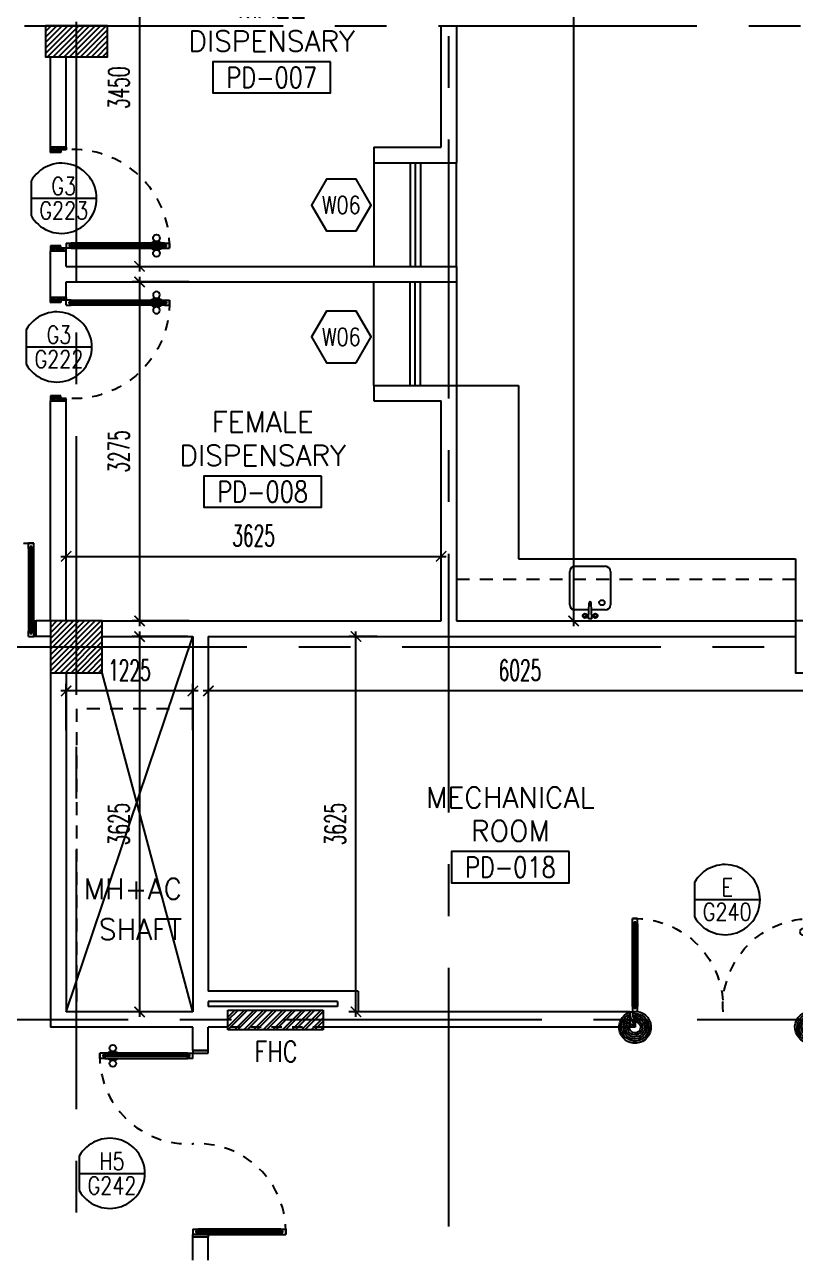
# Model space of a CAD drawing. Extents: x 417819.9 to 417911.9, y 43448 to 43539.2.
# Drawn here: x 417848.96 to 417856.41, y 43482.59 to 43494.48 of the extents above; entities that cross this region are included whole.
import ezdxf
from ezdxf.enums import TextEntityAlignment as Align

# ---------------------------------------------------------------- set-up
doc = ezdxf.new("R2010")
doc.units = 0
doc.header["$MEASUREMENT"] = 0
doc.header["$PDMODE"] = 3
doc.header["$PDSIZE"] = 0.1
for name, pattern in [('CENTERX2', [4, 2.5, -0.5, 0.5, -0.5]), ('HIDDEN', [0.375, 0.25, -0.125]), ('HIDDEN2', [0.1875, 0.125, -0.0625])]:
    doc.linetypes.add(name, pattern=pattern)
doc.layers.get('0').update_dxf_attribs({"linetype": 'CONTINUOUS'})
doc.layers.get('DEFPOINTS').update_dxf_attribs({"linetype": 'CONTINUOUS'})
for name, color, linetype in [('AXES', 11, 'CENTERX2'), ('COL', 2, 'CONTINUOUS'), ('COUNTER', 2, 'CONTINUOUS'), ('DIM', 4, 'CONTINUOUS'), ('DOOR', 4, 'CONTINUOUS'), ('DOOR-CR', 2, 'CONTINUOUS'), ('DOOR-NO', 3, 'CONTINUOUS'), ('FHC', 2, 'CONTINUOUS'), ('GAR', 8, 'CONTINUOUS'), ('HAT', 8, 'CONTINUOUS'), ('HIDDEN', 9, 'HIDDEN2'), ('IND-ES-TXT', 4, 'CONTINUOUS'), ('ME-FIX', 3, 'CONTINUOUS'), ('RM-BOX', 2, 'CONTINUOUS'), ('RM-NAME', 2, 'CONTINUOUS'), ('RM-NO', 2, 'CONTINUOUS'), ('WALL', 2, 'CONTINUOUS'), ('WIN', 5, 'CONTINUOUS'), ('WIN-BOX', 3, 'CONTINUOUS'), ('WIN-NO', 5, 'CONTINUOUS')]:
    doc.layers.add(name, color=color, linetype=linetype)
doc.styles.add('ROMANS', font='ROMANS.shx', dxfattribs={"width": 0.6})
doc.dimstyles.new('STANDARD in', dxfattribs={"dimtxt": 0.2, "dimasz": 0.1, "dimexe": 0.07, "dimexo": 0.05, "dimgap": 0.1, "dimtad": 1, "dimdec": 0, "dimlfac": 1000, "dimzin": 0, "dimdsep": 46, "dimtxsty": 'ROMANS', "dimblk": 'ARCHTICK', "dimcen": 0.05, "dimdle": 0.05, "dimclrd": 4, "dimclre": 4, "dimclrt": 2, "dimadec": 0, "dimazin": 0, "dimtfac": 1, "dimtdec": 0, "dimtmove": 2, "dimatfit": 3, "dimfxl": 0, "dimtolj": 1, "dimtzin": 0, "dimarcsym": 0})

# ---------------------------------------------------------------- blocks, each defined once
blk = doc.blocks.new('A$C272A55A0')
at = {"layer": 'DOOR', "color": 0, "linetype": 'ByBlock'}
for p, q in [((0, 900), (0, 1050)), ((50, 1050), (0, 1050)), ((50, 950), (50, 1050)), ((1750, 950), (1750, 1050)), ((1750, 1050), (1800, 1050)), ((1800, 1050), (1800, 900)), ((0, 900), (25, 900)), ((25, 950), (50, 950)), ((25, 900), (25, 950)), ((75, 900), (25, 900)), ((25, 850), (25, 900)), ((42, 850), (25, 850)), ((58, 870), (42, 870)), ((42, 870), (42, 850)), ((58, 850), (58, 870)), ((75, 850), (58, 850)), ((75, 900), (75, 850)), ((1725, 900), (1775, 900)), ((1725, 900), (1725, 850)), ((1725, 850), (1742, 850)), ((1742, 870), (1758, 870)), ((1742, 850), (1742, 870)), ((1775, 950), (1750, 950)), ((1758, 870), (1758, 850)), ((1758, 850), (1775, 850)), ((1775, 900), (1775, 950)), ((1800, 900), (1775, 900)), ((1775, 850), (1775, 900)), ((1718, 160), (1709, 160)), ((1709, 95), (1709, 160)), ((1725, 173), (1718, 173)), ((1718, 173), (1718, 83)), ((1718, 95), (1718, 160)), ((1775, 173), (1782, 173)), ((1782, 173), (1782, 83)), ((1782, 160), (1791, 160)), ((1782, 95), (1782, 160)), ((1791, 95), (1791, 160)), ((25, 50), (42, 50)), ((25, 50), (25, 0)), ((25, 0), (75, 0)), ((75, 0), (25, 0)), ((42, 50), (42, 30)), ((42, 30), (58, 30)), ((58, 50), (75, 50)), ((58, 50), (58, 30)), ((75, 50), (75, 0)), ((1718, 95), (1709, 95)), ((1725, 83), (1718, 83)), ((1742, 50), (1725, 50)), ((1725, 50), (1725, 0)), ((1775, 0), (1725, 0)), ((1725, 0), (1775, 0)), ((1742, 50), (1742, 30)), ((1758, 30), (1742, 30)), ((1775, 50), (1758, 50)), ((1758, 50), (1758, 30)), ((1775, 83), (1782, 83)), ((1775, 50), (1775, 0)), ((1782, 95), (1791, 95))]:
    blk.add_line(p, q, dxfattribs=at)
at = {"layer": 'DOOR', "color": 9, "linetype": 'ByBlock'}
for p, q in [((50, 1050), (0, 1010)), ((50, 1050), (0, 937)), ((50, 1050), (37, 950)), ((1750, 1050), (1800, 1010)), ((1750, 1050), (1800, 937)), ((1750, 1050), (1763, 950))]:
    blk.add_line(p, q, dxfattribs=at)
at = {"layer": 'DOOR', "linetype": 'ByBlock'}
for p, q in [((25, 850), (25, 50)), ((42, 850), (42, 50)), ((58, 850), (58, 50)), ((75, 50), (75, 850)), ((1725, 50), (1725, 850)), ((1742, 850), (1742, 50)), ((1758, 850), (1758, 50)), ((1775, 850), (1775, 50))]:
    blk.add_line(p, q, dxfattribs=at)
at = {"layer": 'DOOR', "color": 0, "linetype": 'ByBlock'}
for centre in [(1676, 128), (1824, 128)]:
    blk.add_circle(centre, 32.4, dxfattribs=at)
at = {"layer": 'DOOR', "color": 9, "linetype": 'ByBlock'}
for centre, radius, start, end in [((50, 1050), 54.4, 203.2074, 270), ((50, 1050), 74.4, 227.7764, 270), ((50, 1050), 94.4, 238.0182, 270), ((50, 1050), 34.4, 180, 270), ((50, 1050), 14.4, 180, 270), ((1750, 1050), 14.4, 270, 0), ((1750, 1050), 34.4, 270, 0), ((1750, 1050), 54.4, 270, 336.7926), ((1750, 1050), 74.4, 270, 312.2236), ((1750, 1050), 94.4, 270, 301.9818), ((50, 1050), 114, 244.0838, 257.3774), ((50, 1050), 134, 248.1598, 259.28), ((50, 1050), 154, 251.1053, 256.2858), ((1750, 1050), 114, 282.6226, 295.9162), ((1750, 1050), 134, 280.72, 291.8402), ((1750, 1050), 154, 283.7142, 288.8947)]:
    blk.add_arc(centre, radius, start, end, dxfattribs=at)
at = {"layer": 'DOOR', "linetype": 'HIDDEN', "ltscale": 0.5}
for centre, start, end in [((50, 851), 268.3174, 3.2965), ((1750, 851), 176.7035, 271.6826)]:
    blk.add_arc(centre, 851, start, end, dxfattribs=at)
at = {"layer": 'WALL', "linetype": 'ByBlock'}
blk.add_line((1800, 900), (1800, 1050), dxfattribs=at)
blk = doc.blocks.new('COL50')
at = {"layer": 'COL'}
blk.add_lwpolyline([(-250, 250), (-250, -250), (250, -250), (250, 250)], close=True, dxfattribs=at)
blk = doc.blocks.new('DD1')
at = {"layer": 'DOOR-CR'}
blk.add_line((-316, 0), (316, 0), dxfattribs=at)
blk.add_lwpolyline([(-316, -166, 3.820224), (-316, 166)], format="xyb", close=True, dxfattribs=at)
at = {"layer": 'DOOR-NO', "color": 255, "style": 'ROMANS'}
for tag, width, p in [('G', 0.8, (-22, 156)), ('0000', 0.7, (-22, -136))]:
    blk.add_attdef(tag, text='', height=196, dxfattribs=dict(at, width=width)).set_placement(p, align=Align.MIDDLE)
blk = doc.blocks.new('RM1')
at = {"layer": 'RM-BOX'}
blk.add_lwpolyline([(570, -200), (-570, -200), (-570, -500), (570, -500)], close=True, dxfattribs=at)
at = {"layer": 'RM-NAME', "style": 'ROMANS'}
for tag, p in [('ROOMNAME1', (0, 324)), ('ROOMNAME2', (0, 0))]:
    blk.add_attdef(tag, text='', height=200, dxfattribs=at).set_placement(p, align=Align.MIDDLE)
at = {"layer": 'RM-NO', "style": 'ROMANS', "width": 0.8}
blk.add_attdef('ROOMNO', text='', height=200, dxfattribs=at).set_placement((0, -350), align=Align.MIDDLE)
blk = doc.blocks.new('*X95')
at = {"color": 0}
for p, q in [((42139, 32275), (42625, 32761)), ((42139, 32328), (42572, 32761)), ((42139, 32381), (42519, 32761)), ((42139, 32434), (42466, 32761)), ((42139, 32487), (42413, 32761)), ((42139, 32540), (42360, 32761)), ((42139, 32593), (42307, 32761)), ((42139, 32646), (42254, 32761)), ((42139, 32699), (42201, 32761)), ((42139, 32752), (42148, 32761)), ((42178, 32261), (42639, 32722)), ((42231, 32261), (42639, 32669)), ((42284, 32261), (42639, 32616)), ((42337, 32261), (42639, 32563)), ((42390, 32261), (42639, 32510)), ((42443, 32261), (42639, 32457)), ((42496, 32261), (42639, 32404)), ((42549, 32261), (42639, 32351)), ((42602, 32261), (42639, 32298))]:
    blk.add_line(p, q, dxfattribs=at)
blk = doc.blocks.new('A$C24ED45A6')
at = {"layer": 'DOOR', "color": 0, "linetype": 'ByBlock'}
for p, q in [((925, 1100), (925, 1150)), ((925, 1150), (975, 1150)), ((975, 1150), (925, 1150)), ((942, 1100), (925, 1100)), ((942, 1100), (942, 1120)), ((958, 1120), (942, 1120)), ((958, 1100), (958, 1120)), ((975, 1100), (958, 1100)), ((975, 1100), (975, 1150)), ((909, 1055), (909, 990)), ((918, 1055), (909, 1055)), ((918, 990), (909, 990)), ((918, 978), (918, 1068)), ((925, 1068), (918, 1068)), ((918, 1055), (918, 990)), ((925, 978), (918, 978)), ((975, 1068), (982, 1068)), ((975, 978), (982, 978)), ((982, 978), (982, 1068)), ((982, 1055), (982, 990)), ((982, 1055), (991, 1055)), ((982, 990), (991, 990)), ((991, 1055), (991, 990)), ((0, 0), (0, 150)), ((0, 150), (25, 150)), ((25, 150), (25, 100)), ((925, 150), (925, 200)), ((925, 200), (942, 200)), ((925, 150), (975, 150)), ((942, 200), (942, 180)), ((942, 180), (958, 180)), ((958, 180), (958, 200)), ((958, 200), (975, 200)), ((975, 200), (975, 150)), ((1000, 150), (975, 150)), ((975, 150), (975, 100)), ((1000, 150), (1000, 0)), ((50, 0), (0, 0)), ((25, 100), (50, 100)), ((50, 100), (50, 0)), ((975, 100), (950, 100)), ((950, 100), (950, 0)), ((950, 0), (1000, 0))]:
    blk.add_line(p, q, dxfattribs=at)
at = {"layer": 'DOOR', "linetype": 'ByBlock'}
for p, q in [((925, 1100), (925, 200)), ((942, 200), (942, 1100)), ((958, 200), (958, 1100)), ((975, 200), (975, 1100))]:
    blk.add_line(p, q, dxfattribs=at)
at = {"layer": 'DOOR', "color": 9, "linetype": 'ByBlock'}
for p, q in [((50, 0), (0, 114)), ((50, 0), (0, 40)), ((50, 0), (37, 100)), ((950, 0), (1000, 114)), ((950, 0), (963, 100)), ((950, 0), (1000, 40))]:
    blk.add_line(p, q, dxfattribs=at)
at = {"layer": 'DOOR', "color": 0, "linetype": 'ByBlock'}
for centre in [(876, 1023), (1024, 1023)]:
    blk.add_circle(centre, 32.4, dxfattribs=at)
at = {"layer": 'DOOR', "linetype": 'HIDDEN', "ltscale": 0.5}
blk.add_arc((950, 222), 928, 88.456, 184.4816, dxfattribs=at)
at = {"layer": 'DOOR', "color": 9, "linetype": 'ByBlock'}
for centre, radius, start, end in [((50, 0), 154, 103.7142, 108.8947), ((50, 0), 134, 100.72, 111.8402), ((950, 0), 134, 68.1598, 79.28), ((950, 0), 154, 71.1053, 76.2858), ((50, 0), 114, 102.6226, 115.9162), ((50, 0), 94.4, 90, 121.9818), ((50, 0), 74.4, 90, 132.2236), ((50, 0), 54.4, 90, 156.7926), ((50, 0), 34.4, 90, 180), ((50, 0), 14.4, 90, 180), ((950, 0), 94.4, 58.0182, 90), ((950, 0), 74.4, 47.7764, 90), ((950, 0), 54.4, 23.2074, 90), ((950, 0), 34.4, 0, 90), ((950, 0), 14.4, 0, 90), ((950, 0), 114, 64.0838, 77.3774)]:
    blk.add_arc(centre, radius, start, end, dxfattribs=at)
at = {"layer": 'WALL'}
blk.add_line((1000, 0), (1000, 150), dxfattribs=at)
blk = doc.blocks.new('WW1')
at = {"layer": 'WIN-BOX'}
blk.add_lwpolyline([(144, -250), (289, 0), (144, 250), (-144, 250), (-289, 0), (-144, -250)], close=True, dxfattribs=at)
at = {"layer": 'WIN-NO', "style": 'ROMANS', "width": 0.8}
blk.add_attdef('W00', text='', height=170, dxfattribs=at).set_placement((0, 0), align=Align.MIDDLE)
blk = doc.blocks.new('_ARCHTICK')
at = {"color": 0, "linetype": 'ByBlock', "const_width": 0.15}
blk.add_lwpolyline([(-0.5, -0.5), (0.5, 0.5)], dxfattribs=at)
blk = doc.blocks.new('*D324')
at = {"layer": 'DEFPOINTS', "color": 0}
for p in [(417854.115, 43501.619), (417854.115, 43488.724), (417854.263, 43488.724)]:
    blk.add_point(p, dxfattribs=at)
at = {"layer": 'DIM', "color": 4, "lineweight": -2}
for p, q in [((417854.263, 43501.669), (417854.263, 43488.674)), ((417854.165, 43501.619), (417854.333, 43501.619)), ((417854.165, 43488.724), (417854.333, 43488.724))]:
    blk.add_line(p, q, dxfattribs=at)
at = {"layer": 'DIM', "color": 4, "lineweight": -2, "xscale": 0.1, "yscale": 0.1, "zscale": 0.1}
for p, rotation in [((417854.263, 43501.619), 90), ((417854.263, 43488.724), 270)]:
    blk.add_blockref('_ARCHTICK', p, dxfattribs=dict(at, rotation=rotation))
at = {"layer": 'DIM', "color": 2, "insert": (417854.063, 43495.172), "char_height": 0.2, "attachment_point": 5, "rotation": 90, "style": 'ROMANS'}
blk.add_mtext('\\A1;12895', dxfattribs=at)
blk = doc.blocks.new('*D326')
at = {"layer": 'DEFPOINTS', "color": 0}
for p in [(417849.457, 43495.599), (417849.457, 43492.149), (417850.067, 43492.149)]:
    blk.add_point(p, dxfattribs=at)
at = {"layer": 'DIM', "color": 4, "lineweight": -2}
for p, q in [((417849.507, 43495.599), (417850.137, 43495.599)), ((417850.067, 43495.649), (417850.067, 43492.099)), ((417849.507, 43492.149), (417850.137, 43492.149))]:
    blk.add_line(p, q, dxfattribs=at)
at = {"layer": 'DIM', "color": 4, "lineweight": -2, "xscale": 0.1, "yscale": 0.1, "zscale": 0.1}
for p, rotation in [((417850.067, 43495.599), 90), ((417850.067, 43492.149), 270)]:
    blk.add_blockref('_ARCHTICK', p, dxfattribs=dict(at, rotation=rotation))
at = {"layer": 'DIM', "color": 2, "insert": (417849.867, 43493.874), "char_height": 0.2, "attachment_point": 5, "rotation": 90, "style": 'ROMANS'}
blk.add_mtext('\\A1;3450', dxfattribs=at)
blk = doc.blocks.new('*D328')
at = {"layer": 'DEFPOINTS', "color": 0}
for p in [(417850.595, 43491.999), (417850.067, 43488.724), (417850.595, 43488.724)]:
    blk.add_point(p, dxfattribs=at)
at = {"layer": 'DIM', "color": 4, "lineweight": -2}
for p, q in [((417850.067, 43492.049), (417850.067, 43488.674)), ((417850.545, 43491.999), (417849.997, 43491.999)), ((417850.545, 43488.724), (417849.997, 43488.724))]:
    blk.add_line(p, q, dxfattribs=at)
at = {"layer": 'DIM', "color": 4, "lineweight": -2, "xscale": 0.1, "yscale": 0.1, "zscale": 0.1}
for p, rotation in [((417850.067, 43491.999), 90), ((417850.067, 43488.724), 270)]:
    blk.add_blockref('_ARCHTICK', p, dxfattribs=dict(at, rotation=rotation))
at = {"layer": 'DIM', "color": 2, "insert": (417849.867, 43490.362), "char_height": 0.2, "attachment_point": 5, "rotation": 90, "style": 'ROMANS'}
blk.add_mtext('\\A1;3275', dxfattribs=at)
blk = doc.blocks.new('*D329')
at = {"layer": 'DEFPOINTS', "color": 0}
for p in [(417852.982, 43489.348), (417849.357, 43489.131), (417852.982, 43489.131)]:
    blk.add_point(p, dxfattribs=at)
at = {"layer": 'DIM', "color": 4, "lineweight": -2}
for p, q in [((417849.357, 43489.181), (417849.357, 43489.418)), ((417852.982, 43489.181), (417852.982, 43489.418)), ((417849.307, 43489.348), (417853.032, 43489.348))]:
    blk.add_line(p, q, dxfattribs=at)
at = {"layer": 'DIM', "color": 4, "lineweight": -2, "xscale": 0.1, "yscale": 0.1, "zscale": 0.1, "rotation": 180}
blk.add_blockref('_ARCHTICK', (417849.357, 43489.348), dxfattribs=at)
at = {"layer": 'DIM', "color": 4, "lineweight": -2, "xscale": 0.1, "yscale": 0.1, "zscale": 0.1}
blk.add_blockref('_ARCHTICK', (417852.982, 43489.348), dxfattribs=at)
at = {"layer": 'DIM', "color": 2, "insert": (417851.169, 43489.548), "char_height": 0.2, "attachment_point": 5, "style": 'ROMANS'}
blk.add_mtext('\\A1;3625', dxfattribs=at)
blk = doc.blocks.new('*D342')
at = {"layer": 'DEFPOINTS', "color": 0}
for p in [(417850.732, 43488.048), (417850.732, 43487.491), (417856.757, 43487.491)]:
    blk.add_point(p, dxfattribs=at)
at = {"layer": 'DIM', "color": 4, "lineweight": -2}
for p, q in [((417850.732, 43487.541), (417850.732, 43488.118)), ((417856.757, 43487.541), (417856.757, 43488.118)), ((417856.807, 43488.048), (417850.682, 43488.048))]:
    blk.add_line(p, q, dxfattribs=at)
at = {"layer": 'DIM', "color": 4, "lineweight": -2, "xscale": 0.1, "yscale": 0.1, "zscale": 0.1, "rotation": 180}
blk.add_blockref('_ARCHTICK', (417850.732, 43488.048), dxfattribs=at)
at = {"layer": 'DIM', "color": 4, "lineweight": -2, "xscale": 0.1, "yscale": 0.1, "zscale": 0.1}
blk.add_blockref('_ARCHTICK', (417856.757, 43488.048), dxfattribs=at)
at = {"layer": 'DIM', "color": 2, "insert": (417853.744, 43488.248), "char_height": 0.2, "attachment_point": 5, "style": 'ROMANS'}
blk.add_mtext('\\A1;6025', dxfattribs=at)
blk = doc.blocks.new('*D343')
at = {"layer": 'DEFPOINTS', "color": 0}
for p in [(417849.357, 43488.048), (417849.357, 43487.619), (417850.582, 43487.619)]:
    blk.add_point(p, dxfattribs=at)
at = {"layer": 'DIM', "color": 4, "lineweight": -2}
for p, q in [((417849.357, 43487.669), (417849.357, 43488.118)), ((417850.582, 43487.669), (417850.582, 43488.118)), ((417850.632, 43488.048), (417849.307, 43488.048))]:
    blk.add_line(p, q, dxfattribs=at)
at = {"layer": 'DIM', "color": 4, "lineweight": -2, "xscale": 0.1, "yscale": 0.1, "zscale": 0.1, "rotation": 180}
blk.add_blockref('_ARCHTICK', (417849.357, 43488.048), dxfattribs=at)
at = {"layer": 'DIM', "color": 4, "lineweight": -2, "xscale": 0.1, "yscale": 0.1, "zscale": 0.1}
blk.add_blockref('_ARCHTICK', (417850.582, 43488.048), dxfattribs=at)
at = {"layer": 'DIM', "color": 2, "insert": (417849.969, 43488.248), "char_height": 0.2, "attachment_point": 5, "style": 'ROMANS'}
blk.add_mtext('\\A1;1225', dxfattribs=at)
blk = doc.blocks.new('*D344')
at = {"layer": 'DEFPOINTS', "color": 0}
for p in [(417850.582, 43488.574), (417850.067, 43484.949), (417850.582, 43484.949)]:
    blk.add_point(p, dxfattribs=at)
at = {"layer": 'DIM', "color": 4, "lineweight": -2}
for p, q in [((417850.067, 43488.624), (417850.067, 43484.899)), ((417850.532, 43488.574), (417849.997, 43488.574)), ((417850.532, 43484.949), (417849.997, 43484.949))]:
    blk.add_line(p, q, dxfattribs=at)
at = {"layer": 'DIM', "color": 4, "lineweight": -2, "xscale": 0.1, "yscale": 0.1, "zscale": 0.1}
for p, rotation in [((417850.067, 43488.574), 90), ((417850.067, 43484.949), 270)]:
    blk.add_blockref('_ARCHTICK', p, dxfattribs=dict(at, rotation=rotation))
at = {"layer": 'DIM', "color": 2, "insert": (417849.867, 43486.762), "char_height": 0.2, "attachment_point": 5, "rotation": 90, "style": 'ROMANS'}
blk.add_mtext('\\A1;3625', dxfattribs=at)
blk = doc.blocks.new('*D345')
at = {"layer": 'DEFPOINTS', "color": 0}
for p in [(417852.159, 43488.574), (417852.415, 43488.574), (417852.415, 43484.949)]:
    blk.add_point(p, dxfattribs=at)
at = {"layer": 'DIM', "color": 4, "lineweight": -2}
for p, q in [((417852.159, 43484.899), (417852.159, 43488.624)), ((417852.365, 43488.574), (417852.089, 43488.574)), ((417852.365, 43484.949), (417852.089, 43484.949))]:
    blk.add_line(p, q, dxfattribs=at)
at = {"layer": 'DIM', "color": 4, "lineweight": -2, "xscale": 0.1, "yscale": 0.1, "zscale": 0.1}
for p, rotation in [((417852.159, 43488.574), 90), ((417852.159, 43484.949), 270)]:
    blk.add_blockref('_ARCHTICK', p, dxfattribs=dict(at, rotation=rotation))
at = {"layer": 'DIM', "color": 2, "insert": (417851.959, 43486.762), "char_height": 0.2, "attachment_point": 5, "rotation": 90, "style": 'ROMANS'}
blk.add_mtext('\\A1;3625', dxfattribs=at)
blk = doc.blocks.new('fe-door')
at = {"layer": 'DOOR', "color": 0, "linetype": 'ByBlock'}
for p, q in [((-805, 1782), (-805, 1791)), ((-805, 1791), (-740, 1791)), ((-740, 1782), (-740, 1791)), ((150, 1800), (0, 1800)), ((0, 1800), (0, 1775)), ((150, 1775), (150, 1800)), ((-900, 1775), (-900, 1725)), ((-900, 1725), (-900, 1775)), ((-850, 1775), (-900, 1775)), ((-850, 1725), (-900, 1725)), ((-870, 1758), (-870, 1742)), ((-850, 1758), (-870, 1758)), ((-850, 1742), (-870, 1742)), ((-850, 1775), (-850, 1758)), ((-850, 1742), (-850, 1725)), ((-818, 1775), (-818, 1782)), ((-728, 1782), (-818, 1782)), ((-818, 1725), (-818, 1718)), ((-728, 1718), (-818, 1718)), ((-805, 1782), (-740, 1782)), ((-805, 1718), (-805, 1709)), ((-805, 1718), (-740, 1718)), ((-805, 1709), (-740, 1709)), ((-740, 1718), (-740, 1709)), ((-728, 1775), (-728, 1782)), ((-728, 1725), (-728, 1718)), ((-50, 1758), (-50, 1775)), ((-50, 1775), (0, 1775)), ((-30, 1758), (-50, 1758)), ((-50, 1725), (-50, 1742)), ((-50, 1742), (-30, 1742)), ((0, 1725), (-50, 1725)), ((-30, 1742), (-30, 1758)), ((0, 1725), (0, 1775)), ((0, 1775), (150, 1775)), ((0, 75), (0, 25)), ((0, 75), (50, 75)), ((0, 0), (0, 25)), ((0, 25), (50, 25)), ((150, 25), (0, 25)), ((0, 0), (150, 0)), ((30, 58), (30, 42)), ((50, 58), (30, 58)), ((30, 42), (50, 42)), ((50, 75), (50, 58)), ((50, 42), (50, 25)), ((150, 25), (150, 0)), ((850, 58), (850, 75)), ((850, 75), (900, 75)), ((850, 58), (870, 58)), ((850, 25), (850, 42)), ((850, 42), (870, 42)), ((850, 25), (900, 25)), ((870, 42), (870, 58)), ((900, 25), (900, 75)), ((900, 75), (900, 25))]:
    blk.add_line(p, q, dxfattribs=at)
at = {"layer": 'DOOR', "linetype": 'ByBlock'}
for p, q in [((-50, 1775), (-850, 1775)), ((-50, 1758), (-850, 1758)), ((-50, 1742), (-850, 1742)), ((-850, 1725), (-50, 1725)), ((850, 75), (50, 75)), ((50, 58), (850, 58)), ((50, 42), (850, 42)), ((50, 25), (850, 25))]:
    blk.add_line(p, q, dxfattribs=at)
at = {"layer": 'DOOR', "color": 0, "linetype": 'ByBlock'}
for centre in [(-773, 1824), (-773, 1676)]:
    blk.add_circle(centre, 32.4, dxfattribs=at)
at = {"layer": 'DOOR', "linetype": 'HIDDEN', "ltscale": 0.5}
for centre, start, end in [((-49, 1750), 178.3174, 273.2965), ((49, 50), 358.3174, 93.2965)]:
    blk.add_arc(centre, 851, start, end, dxfattribs=at)
at = {"layer": 'WALL'}
for p, q in [((0, 1800), (150, 1800)), ((0, 0), (150, 0))]:
    blk.add_line(p, q, dxfattribs=at)
at = {"layer": 'WALL', "linetype": 'ByBlock'}
blk.add_line((0, 1800), (150, 1800), dxfattribs=at)

msp = doc.modelspace()

# ---------------------------------------------------------------- hatches: boundary and pattern name
at = {"layer": 'FHC', "linetype": 'ByBlock', "ltscale": 0.3}
h = msp.add_hatch(dxfattribs=at)
h.set_pattern_fill('ANSI32', color=11, scale=175, style=0)
h.set_pattern_definition([(44.999998, (417618.725424, 43453.72332), (-0.046403885, 0.046403882), []), (44.999998, (417618.75636, 43453.72332), (-0.046403885, 0.046403882), [])])
h.paths.add_polyline_path([(417851.8416, 43484.7743), (417851.8416, 43484.9643), (417850.9216, 43484.9643), (417850.9216, 43484.7743)])
h.paths.add_polyline_path([(417850.709, 43484.3532), (417850.709, 43484.774), (417850.9715, 43484.774), (417850.9715, 43484.3532)], flags=9)
at = {"layer": 'HAT'}
h = msp.add_hatch(dxfattribs=at)
h.set_pattern_fill('ANSI31', color=256, scale=0.3, style=0)
h.set_pattern_definition([(45, (417490.911385, 43455.643322), (-0.0265165043, 0.0265165043), [])])
h.paths.add_polyline_path([(417849.4566, 43494.1743), (417849.4566, 43494.4743), (417849.1566, 43494.4743), (417849.1566, 43494.1743)])
h.paths.add_polyline_path([(417849.7566, 43494.1743), (417849.7566, 43494.4743), (417849.4566, 43494.4743), (417849.4566, 43494.1743)])

# ---------------------------------------------------------------- linework, layer by layer
at = {"layer": 'AXES'}
for p, q in [((417849.4566, 43460.01), (417849.4566, 43538.4875)), ((417853.0566, 43466.8743), (417853.0566, 43525.6943)), ((417820.9552, 43494.4743), (417889.6966, 43494.4743)), ((417820.6052, 43488.4743), (417889.6966, 43488.4743)), ((417831.4566, 43484.8743), (417889.6966, 43484.8743))]:
    msp.add_line(p, q, dxfattribs=at)
at = {"layer": 'COL'}
msp.add_lwpolyline([(417849.7566, 43494.4743), (417849.1566, 43494.4743), (417849.1566, 43494.1743), (417849.7566, 43494.1743)], close=True, dxfattribs=at)
at = {"layer": 'COUNTER'}
for p, q in [((417852.3316, 43493.1493), (417852.3316, 43492.1493)), ((417853.1316, 43492.1493), (417853.1316, 43493.1493)), ((417852.3316, 43490.9993), (417852.3316, 43491.9993)), ((417853.1316, 43491.9993), (417853.1316, 43490.9993))]:
    msp.add_line(p, q, dxfattribs=at)
at = {"layer": 'FHC', "linetype": 'ByBlock', "ltscale": 0.3}
for p, q in [((417850.9216, 43484.9643), (417851.8416, 43484.9643)), ((417850.9216, 43484.7743), (417850.9216, 43484.9643)), ((417851.8416, 43484.9643), (417851.8416, 43484.7743)), ((417851.8416, 43484.7743), (417850.9216, 43484.7743))]:
    msp.add_line(p, q, dxfattribs=at)
at = {"layer": 'FHC', "color": 250, "linetype": 'HIDDEN', "ltscale": 0.25}
msp.add_line((417851.8416, 43484.7993), (417850.9216, 43484.7993), dxfattribs=at)
at = {"layer": 'GAR'}
for p, q in [((417849.3566, 43484.9493), (417850.5816, 43488.5743)), ((417850.5816, 43484.9493), (417849.7066, 43488.2243))]:
    msp.add_line(p, q, dxfattribs=at)
at = {"layer": 'HIDDEN'}
for p, q in [((417849.4566, 43487.8743), (417849.4566, 43484.9493)), ((417850.5816, 43487.8743), (417849.4566, 43487.8743))]:
    msp.add_line(p, q, dxfattribs=at)
at = {"layer": 'ME-FIX'}
for p, q in [((417853.1316, 43490.9993), (417853.7316, 43490.9993)), ((417853.7316, 43490.9993), (417853.7316, 43489.3243)), ((417853.7316, 43489.3243), (417856.4066, 43489.3243)), ((417856.4066, 43489.3243), (417856.4066, 43488.7243)), ((417854.2261, 43488.8815), (417854.2261, 43489.2026)), ((417854.2759, 43489.2525), (417854.5689, 43489.2525)), ((417854.6187, 43489.2026), (417854.6187, 43488.8815)), ((417854.4124, 43488.8316), (417854.2759, 43488.8316)), ((417854.4064, 43488.7435), (417854.4124, 43488.8987)), ((417854.4384, 43488.7435), (417854.4324, 43488.8987)), ((417854.5689, 43488.8316), (417854.4324, 43488.8316)), ((417854.4384, 43488.7435), (417854.4064, 43488.7435))]:
    msp.add_line(p, q, dxfattribs=at)
at = {"layer": 'ME-FIX', "linetype": 'HIDDEN2'}
msp.add_line((417856.4066, 43489.1243), (417853.1316, 43489.1243), dxfattribs=at)
at = {"layer": 'ME-FIX'}
for centre, radius in [((417854.5369, 43488.9011), 0.0255), ((417854.3726, 43488.7745), 0.0217), ((417854.3726, 43488.7745), 0.014), ((417854.4722, 43488.7745), 0.0217), ((417854.4722, 43488.7745), 0.014)]:
    msp.add_circle(centre, radius, dxfattribs=at)
for centre, radius, start, end in [((417854.2759, 43489.2026), 0.0499, 90, 180), ((417854.5689, 43489.2026), 0.0499, 0, 90), ((417854.2759, 43488.8815), 0.0499, 180, 270), ((417854.4224, 43488.8987), 0.00997, 0, 180), ((417854.5689, 43488.8815), 0.0499, 270, 0)]:
    msp.add_arc(centre, radius, start, end, dxfattribs=at)
at = {"layer": 'WALL'}
for p, q in [((417852.9816, 43494.4743), (417853.1316, 43494.4743)), ((417852.9816, 43493.2993), (417852.9816, 43494.4743)), ((417853.1316, 43494.4743), (417853.1316, 43493.1493)), ((417849.2066, 43493.2993), (417849.2066, 43494.1743)), ((417849.3566, 43493.2993), (417849.3566, 43494.1743)), ((417849.3566, 43493.2993), (417849.2066, 43493.2993)), ((417852.3316, 43493.2993), (417852.9816, 43493.2993)), ((417852.3316, 43493.2993), (417852.3316, 43493.1493)), ((417852.3316, 43493.1493), (417853.1316, 43493.1493)), ((417849.2066, 43491.8493), (417849.2066, 43492.2993)), ((417849.3566, 43492.2993), (417849.2066, 43492.2993)), ((417849.3566, 43492.1493), (417849.3566, 43492.2993)), ((417849.3566, 43492.1493), (417853.1316, 43492.1493)), ((417853.1316, 43492.1493), (417853.1316, 43491.9993)), ((417849.3566, 43491.9993), (417853.1316, 43491.9993)), ((417849.3566, 43491.8493), (417849.3566, 43491.9993)), ((417849.3566, 43491.8493), (417849.2066, 43491.8493)), ((417852.3316, 43490.9993), (417853.1316, 43490.9993)), ((417852.3316, 43490.9993), (417852.3316, 43490.8493)), ((417853.1316, 43490.9993), (417853.1316, 43488.7243)), ((417849.2066, 43488.7243), (417849.2066, 43490.8493)), ((417849.3566, 43490.8493), (417849.2066, 43490.8493)), ((417849.3566, 43488.7243), (417849.3566, 43490.8493)), ((417852.3316, 43490.8493), (417852.9816, 43490.8493)), ((417852.9816, 43488.7243), (417852.9816, 43490.8493)), ((417849.2066, 43488.7243), (417849.0683, 43488.7243)), ((417849.0683, 43488.5743), (417849.0683, 43488.7243)), ((417849.7066, 43488.7243), (417852.9816, 43488.7243)), ((417853.1316, 43488.7243), (417856.4066, 43488.7243)), ((417849.2066, 43488.5743), (417849.0683, 43488.5743)), ((417849.7066, 43488.5743), (417850.5816, 43488.5743)), ((417850.5816, 43488.5743), (417850.5816, 43484.9493)), ((417850.7316, 43488.5743), (417856.4066, 43488.5743)), ((417850.7316, 43488.5743), (417850.7316, 43485.1493)), ((417849.2066, 43488.2243), (417849.2066, 43484.7993)), ((417849.3566, 43488.2243), (417849.3566, 43484.9493)), ((417852.1816, 43485.1493), (417850.7316, 43485.1493)), ((417852.1816, 43485.1493), (417852.1816, 43484.9493)), ((417851.9816, 43485.0493), (417850.7316, 43485.0493)), ((417850.7316, 43485.0493), (417850.7316, 43484.9993)), ((417851.9816, 43485.0493), (417851.9816, 43484.9993)), ((417850.5816, 43484.9493), (417849.3566, 43484.9493)), ((417851.9816, 43484.9993), (417850.7316, 43484.9993)), ((417850.9216, 43484.7993), (417850.9216, 43484.9643)), ((417850.9216, 43484.9643), (417851.8416, 43484.9643)), ((417851.8416, 43484.9643), (417851.8416, 43484.7993)), ((417854.8066, 43484.9493), (417852.1816, 43484.9493)), ((417854.8066, 43484.9493), (417854.8066, 43484.7993)), ((417850.5816, 43484.7993), (417849.2066, 43484.7993)), ((417850.5816, 43484.5743), (417850.5816, 43484.7993)), ((417850.7316, 43484.5743), (417850.7316, 43484.7993)), ((417850.9216, 43484.7993), (417850.7316, 43484.7993)), ((417854.8066, 43484.7993), (417851.8416, 43484.7993)), ((417850.5816, 43482.5493), (417850.5816, 43482.7743)), ((417850.7316, 43482.5493), (417850.7316, 43482.7743))]:
    msp.add_line(p, q, dxfattribs=at)
at = {"layer": 'WIN'}
for p, q in [((417852.6816, 43493.1493), (417852.6816, 43492.1493)), ((417852.7316, 43493.1493), (417852.7316, 43492.1493)), ((417852.7816, 43493.1493), (417852.7816, 43492.1493)), ((417852.6816, 43490.9993), (417852.6816, 43491.9993)), ((417852.7316, 43490.9993), (417852.7316, 43491.9993)), ((417852.7816, 43490.9993), (417852.7816, 43491.9993))]:
    msp.add_line(p, q, dxfattribs=at)

# ---------------------------------------------------------------- block references
at = {"layer": 'COL', "xscale": 0.001000000047497451, "yscale": 0.0009999999892897904, "zscale": 0.001}
for p in [(417849.4566, 43488.4743), (417856.6566, 43488.4743)]:
    msp.add_blockref('COL50', p, dxfattribs=at)
at = {"layer": 'DIM', "xscale": 0.001000000047497451, "yscale": 0.0009999999892897904, "zscale": 0.001, "rotation": 90}
msp.add_blockref('fe-door', (417849.0683, 43488.5743), dxfattribs=at)
at = {"layer": 'DIM', "xscale": 0.001000000047497451, "yscale": 0.0009999999892897904, "zscale": 0.001}
msp.add_blockref('fe-door', (417850.5816, 43482.7743), dxfattribs=at)
at = {"layer": 'DOOR', "color": 0, "yscale": 0.0009999999892897904, "zscale": 0.001}
for name, p, xscale, rotation in [('A$C24ED45A6', (417849.2066, 43493.2993), 0.0009999999892897904, 270), ('A$C24ED45A6', (417849.2066, 43490.8493), -0.0009999999892897904, 270), ('A$C272A55A0', (417854.8066, 43485.8497), -0.001000000047497451, 180)]:
    msp.add_blockref(name, p, dxfattribs=dict(at, xscale=xscale, rotation=rotation))
at = {"layer": 'DOOR-NO'}
ref = msp.add_blockref('DD1', (417849.3341, 43492.8069), dxfattribs=dict(at, xscale=0.001000000047497451, yscale=0.0009999999892897904, zscale=0.001))
ref.add_attrib('G', 'G3', dxfattribs={"height": 0.17, "style": 'ROMANS', "width": 0.8}).set_placement((417849.3341, 43492.9249), align=Align.MIDDLE)
ref.add_attrib('000', 'G223', dxfattribs={"height": 0.17, "style": 'ROMANS', "width": 0.8}).set_placement((417849.3341, 43492.6891), align=Align.MIDDLE)
ref = msp.add_blockref('DD1', (417849.2877, 43491.3708), dxfattribs=dict(at, xscale=0.001000000047497451, yscale=0.0009999999892897904, zscale=0.001))
ref.add_attrib('G', 'G3', dxfattribs={"height": 0.17, "style": 'ROMANS', "width": 0.8}).set_placement((417849.2877, 43491.4887), align=Align.MIDDLE)
ref.add_attrib('000', 'G222', dxfattribs={"height": 0.17, "style": 'ROMANS', "width": 0.8}).set_placement((417849.2877, 43491.2529), align=Align.MIDDLE)
ref = msp.add_blockref('DD1', (417855.7473, 43486.0325), dxfattribs=dict(at, xscale=0.001000000047497451, yscale=0.0009999999892897904, zscale=0.001))
ref.add_attrib('G', 'E', dxfattribs={"height": 0.17, "style": 'ROMANS', "width": 0.8}).set_placement((417855.7473, 43486.1504), align=Align.MIDDLE)
ref.add_attrib('000', 'G240', dxfattribs={"height": 0.17, "style": 'ROMANS', "width": 0.8}).set_placement((417855.7473, 43485.9146), align=Align.MIDDLE)
ref = msp.add_blockref('DD1', (417849.8002, 43483.3887), dxfattribs=dict(at, xscale=0.001000000047497451, yscale=0.0009999999892897904, zscale=0.001))
ref.add_attrib('G', 'H5', dxfattribs={"height": 0.17, "style": 'ROMANS', "width": 0.8}).set_placement((417849.8002, 43483.5066), align=Align.MIDDLE)
ref.add_attrib('000', 'G242', dxfattribs={"height": 0.17, "style": 'ROMANS', "width": 0.8}).set_placement((417849.8002, 43483.2708), align=Align.MIDDLE)
at = {"layer": 'HAT', "xscale": 0.001000000047497451, "yscale": 0.0009999999892897904, "zscale": 0.001}
for p, values in [((417851.344, 43494.3246), {'ROOMNO': 'PD-007', 'ROOMNAME2': 'DISPENSARY', 'ROOMNAME1': 'MALE'}), ((417851.2568, 43490.323), {'ROOMNO': 'PD-008', 'ROOMNAME2': 'DISPENSARY', 'ROOMNAME1': 'FEMALE'}), ((417853.6512, 43486.6962), {'ROOMNO': 'PD-018', 'ROOMNAME2': 'ROOM', 'ROOMNAME1': 'MECHANICAL'})]:
    msp.add_blockref('RM1', p, dxfattribs=at).add_auto_attribs(values)
msp.add_blockref('*X95', (417807.0674, 43455.9633), dxfattribs=at)
at = {"layer": 'IND-ES-TXT', "xscale": 0.001000000047497451, "yscale": 0.0009999999892897904, "zscale": 0.001}
for p in [(417852.018, 43492.7421), (417852.018, 43491.468)]:
    msp.add_blockref('WW1', p, dxfattribs=at).add_auto_attribs({'W00': 'W06'})

# ---------------------------------------------------------------- texts
at = {"layer": 'FHC', "style": 'ROMANS', "width": 0.8}
msp.add_text('FHC', height=0.2, dxfattribs=at).set_placement((417851.1771, 43484.4651))
at = {"layer": 'RM-NAME', "style": 'ROMANS'}
for s, p in [('MH+AC', (417850.0026, 43486.136)), ('SHAFT', (417850.0751, 43485.7455))]:
    msp.add_text(s, height=0.2, dxfattribs=at).set_placement(p, align=Align.MIDDLE)

# ---------------------------------------------------------------- dimensions: what is measured, and where the dimension line sits
at = {"layer": 'DIM'}
for base, p1, p2, picture, middle in [((417854.263, 43488.7243), (417854.1153, 43501.6193), (417854.1153, 43488.7243), '*D324', (417854.063, 43495.1718)), ((417850.0673, 43492.1493), (417849.4566, 43495.5993), (417849.4566, 43492.1493), '*D326', (417849.8673, 43493.8743)), ((417850.0673, 43488.7243), (417850.5946, 43491.9993), (417850.5946, 43488.7243), '*D328', (417849.8673, 43490.3618)), ((417850.0673, 43484.9493), (417850.5816, 43488.5743), (417850.5816, 43484.9493), '*D344', (417849.8673, 43486.7618)), ((417852.1588, 43488.5743), (417852.4146, 43484.9493), (417852.4146, 43488.5743), '*D345', (417851.9588, 43486.7618))]:
    dim = msp.add_linear_dim(base=base, p1=p1, p2=p2, angle=90, dimstyle='STANDARD in', dxfattribs=at)
    dim.commit()
    dim.dimension.update_dxf_attribs({"geometry": picture, "text_midpoint": middle})
for base, p1, p2, picture, middle in [((417852.9816, 43489.3484), (417849.3566, 43489.1315), (417852.9816, 43489.1315), '*D329', (417851.1691, 43489.5484)), ((417849.3566, 43488.0477), (417850.5816, 43487.6192), (417849.3566, 43487.6192), '*D343', (417849.9691, 43488.2477)), ((417850.7316, 43488.0477), (417856.7566, 43487.4909), (417850.7316, 43487.4909), '*D342', (417853.7441, 43488.2477))]:
    dim = msp.add_linear_dim(base=base, p1=p1, p2=p2, dimstyle='STANDARD in', dxfattribs=at)
    dim.commit()
    dim.dimension.update_dxf_attribs({"geometry": picture, "text_midpoint": middle})

doc.saveas('drawing.dxf')
